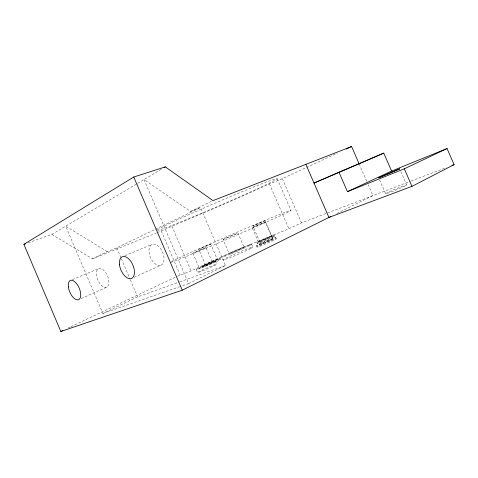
<?xml version="1.0" encoding="UTF-8"?>
<svg xmlns="http://www.w3.org/2000/svg" width="478" height="478" viewBox="0 0 478 478"><rect width="100%" height="100%" fill="white"/><g stroke="black" fill="none" stroke-linecap="round" stroke-linejoin="round"><path stroke-width="0.36" stroke-dasharray="2.39 1.79" d="M271.707 236.21L259.596 241.408L252.946 226.01L259.016 223.262L265.051 220.8L271.707 236.21L259.596 241.408M217.353 259.524L205.331 264.681L198.734 249.331L205.271 246.385L210.744 244.162L217.353 259.524L205.331 264.681M272.735 238.839A7.218 0.341 -23.2 0 0 262.679 242.83A7.218 0.341 -23.2 0 0 262.894 243.386A7.218 0.341 -23.2 0 0 272.735 238.839L265.439 221.959L252.193 227.659L259.47 244.521M265.051 220.8L252.946 226.01M252.193 227.659L265.439 221.959M28.088 242.866L51.833 234.399L137.019 183.725M137.658 183.349L161.576 169.122M244.139 247.455A8.126 0.347 -23.4 0 0 233.127 251.858A8.126 0.347 -23.4 0 0 232.78 252.659A8.126 0.347 -23.4 0 0 244.139 247.455L237.948 233.091L223.059 239.496L229.231 253.848M223.059 239.496L237.948 233.091M206 247.526L192.849 253.179L206 247.526L212.453 262.541A7.2 0.317 -23.5 0 1 202.134 267.28A7.2 0.317 -23.5 0 1 203.019 266.294A7.2 0.317 -23.5 0 1 212.453 262.541M210.744 244.162L198.734 249.331M336.948 213.457L372.977 195.586L368.263 184.771M188.619 283.585L225.449 265.493L200.521 207.542L190.531 211.473L144.027 179.561L188.619 283.585L180.182 286.525M51.833 234.399L92.457 258.819L107.293 251.655L116.704 247.867L200.521 207.542M190.531 211.473L213.009 200.623M177.416 276.23L191.081 270.889L203.144 265.23A82.557 3.914 -23.4 0 1 286.376 229.882L301.457 222.885L410.417 181.293M107.293 251.655L65.695 226.148L102.848 313.472L137.634 296.904L179.083 282.08M68.24 327.968L70.26 327.012M70.935 326.689L176.741 276.547M157.154 232.684L184.161 221.021A82.419 2.545 -23.3 0 0 266.951 184.986L282.307 178.682L337.456 153.079M134.145 277.264L160.889 265.254A11.341 6.626 66.8 0 0 159.628 247.425A11.341 6.626 66.8 0 0 148.987 251.727A11.341 6.626 66.8 0 0 160.889 265.254M81.194 298.529L106.522 287.23A10.11 5.27 67 0 0 104.891 271.528A10.11 5.27 67 0 0 96.431 274.952A10.11 5.27 67 0 0 106.522 287.23M72.363 279.612L98.599 268.624M124.925 255.67L151.962 244.407M92.457 258.819L156.467 232.965M411.11 181.031L446.476 167.533M179.788 281.823L225.449 265.493M102.848 313.472L179.483 286.77M400.851 171.59L406.694 184.962A11.448 0.568 -22.6 0 1 390.52 192.186A11.448 0.568 -22.6 0 1 391.183 190.847A11.448 0.568 -22.6 0 1 406.694 184.962M379.52 179.776L385.591 193.68M359.127 163.817L366.787 181.395M282.307 178.682L301.457 222.885M277.192 178.682L290.899 210.32M269.413 183.821L288.933 228.932M275.776 237.53L276.302 238.737M274.491 235.021L274.964 236.12M256.823 242.597L257.295 243.696M256.429 245.823L256.949 247.03M251.601 244.264L252.844 247.138M220.113 258.341A9.59 0.412 -23.5 0 1 206.448 264.603A9.59 0.412 -23.5 0 1 207.44 263.396A9.59 0.412 -23.5 0 1 220.113 258.341L220.585 259.44A9.59 0.43 -23.5 0 1 206.926 265.714A9.59 0.43 -23.5 0 1 207.906 264.477A9.59 0.43 -23.5 0 1 220.585 259.44M215.47 261.251A10.504 0.466 -23.5 0 1 200.455 268.14A10.504 0.466 -23.5 0 1 201.662 266.742A10.504 0.466 -23.5 0 1 215.47 261.251L216.761 264.256A10.504 0.514 -23.5 0 1 201.764 271.187A10.504 0.514 -23.5 0 1 202.935 269.706A10.504 0.514 -23.5 0 1 216.761 264.256M202.576 265.864L203.042 266.963M192.849 253.179L199.296 268.188M196.279 269.478L197.569 272.484M171.841 226.034L191.081 270.889M161.283 231.017L180.11 274.952M116.704 247.867L121.065 258.084M121.358 258.765L130.076 279.194M130.369 279.875L137.634 296.904M171.399 261.615A65.886 1.297 -23.3 0 1 266.091 219.94A65.886 1.297 -23.3 0 1 261.036 224.481A65.886 1.297 -23.3 0 1 170.389 262.524M157.334 229.769A65.821 2.031 -23.3 0 1 249.869 188.529A65.821 2.031 -23.3 0 1 250.747 191.827A65.821 2.031 -23.3 0 1 157.537 230.533M250.603 248.518L248.088 249.773A16.252 0.765 -23.4 0 1 228.215 258.359A16.252 0.765 -23.4 0 1 225.568 258.401L228.108 257.14A16.252 0.765 -23.4 0 1 247.586 248.745A16.252 0.765 -23.4 0 1 250.603 248.518M249.349 245.608L246.827 246.851A16.252 0.693 -23.4 0 1 226.954 255.431A16.252 0.693 -23.4 0 1 224.343 255.563L226.895 254.32A16.252 0.693 -23.4 0 1 246.373 245.925A16.252 0.693 -23.4 0 1 249.349 245.608M260.02 242.872A9.614 0.436 -23.2 0 0 274.713 236.353A9.614 0.436 -23.2 0 0 263.659 240.524A9.614 0.436 -23.2 0 0 260.02 242.872M259.542 241.76A9.614 0.418 -23.2 0 0 274.235 235.248A9.614 0.418 -23.2 0 0 263.193 239.436A9.614 0.418 -23.2 0 0 259.542 241.76M259.948 246.158A10.528 0.52 -23.2 0 0 276.033 239A10.528 0.52 -23.2 0 0 263.898 243.517A10.528 0.52 -23.2 0 0 259.948 246.158M259.423 244.939A10.528 0.502 -23.2 0 0 275.507 237.787A10.528 0.502 -23.2 0 0 263.39 242.328A10.528 0.502 -23.2 0 0 259.423 244.939"/><path stroke-width="0.72" d="M330.937 216.438L182.249 290.188L60.825 331.481L23.9 244.36L133.768 177.015L165.334 166.888L213.009 200.623L351.581 146.519L359.127 163.817L383.75 153.115L391.584 171.04L447.044 148.55L454.1 164.623L411.988 186.354L328.936 217.43L305.89 164.36M164.079 167.635L165.334 166.888M60.825 331.481L62.845 330.525M359.127 163.817L314.016 183.068L338.986 172.205L347.446 191.642L404.31 168.812L447.044 148.55M347.446 191.642L391.584 171.04M346.203 149.017L351.581 146.519M338.986 172.205L383.75 153.115M452.021 165.418L454.1 164.623M23.9 244.36L25.298 243.864M404.31 168.812L411.988 186.354M133.768 177.015L182.249 290.188M399.68 168.919L378.654 177.786L399.68 168.919M68.366 286.89A10.462 5.103 67 0 0 78.523 299.718A10.462 5.103 67 0 0 76.576 283.591A10.462 5.103 67 0 0 68.366 286.89M119.446 264.256A11.783 6.471 66.9 0 0 131.474 278.465A11.783 6.471 66.9 0 0 129.855 260.074A11.783 6.471 66.9 0 0 119.446 264.256"/></g></svg>
